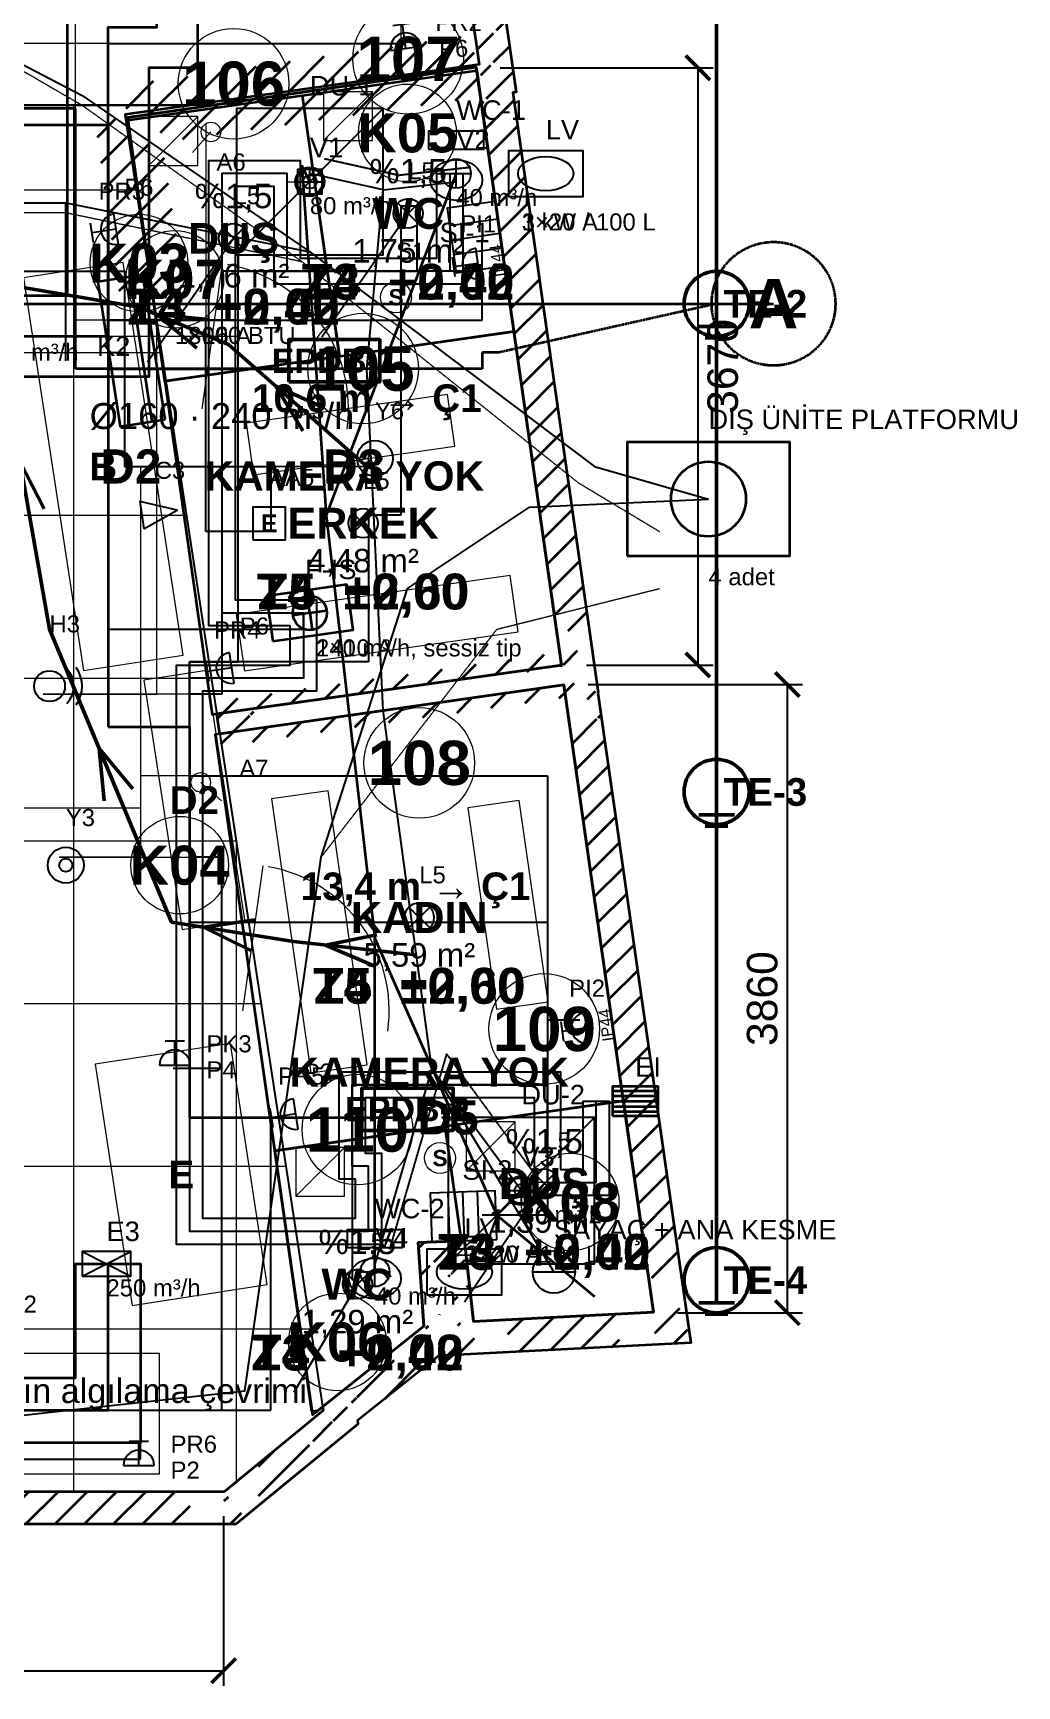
# Model space of a CAD drawing. Header units: millimetres. Extents: x -1449 to 13796, y -1194 to 14122.
# Drawn here: x 7749 to 13796, y -1194 to 8963 of the extents above; entities that cross this region are included whole.
import ezdxf
from ezdxf.enums import TextEntityAlignment as Align

# ---------------------------------------------------------------- set-up
doc = ezdxf.new("R2010")
doc.units = ezdxf.units.MM
doc.linetypes.add('DASHDOT', pattern=[3.556, 2.54, -0.508, 0, -0.508])
doc.linetypes.add('DASHED', pattern=[1.524, 1.27, -0.254])
for name, color, linetype, lineweight in [('A-DUVAR-MEVCUT', 8, 'Continuous', 35), ('A-DUVAR-YENI', 1, 'Continuous', 35), ('A-EKIPMAN', 9, 'Continuous', 18), ('A-KAPI', 8, 'Continuous', 18), ('A-KESIT-HAT', 1, 'DASHDOT', 35), ('A-MAHAL', 6, 'Continuous', 18), ('A-MOBILYA', 9, 'Continuous', 18), ('A-TAVAN-KAPAK', 150, 'Continuous', 18), ('A-TAVAN-SINIR', 150, 'Continuous', 25), ('A-TAVAN-YAZI', 150, 'Continuous', 13), ('A-YANGIN-KACIS', 3, 'Continuous', 50), ('A-YAZI', 8, 'Continuous', 13), ('A-ZEMIN-DERZ', 253, 'Continuous', 13), ('A-ZEMIN-SINIR', 30, 'Continuous', 25), ('A-ZEMIN-YAZI', 30, 'Continuous', 13), ('E-AYD-ACIL', 3, 'Continuous', 25), ('E-AYD-ANAHTAR', 2, 'Continuous', 18), ('E-AYD-DOWNLIGHT', 2, 'Continuous', 25), ('E-AYD-LINYE', 2, 'Continuous', 25), ('E-AYD-SORTI', 2, 'DASHED', 18), ('E-KUVVET-CIHAZ', 5, 'Continuous', 25), ('E-KUVVET-LINYE', 5, 'Continuous', 25), ('E-KUVVET-PRIZ', 5, 'Continuous', 25), ('E-TOPRAK-BARA', 3, 'Continuous', 50), ('E-TOPRAK-ELEKTROT', 3, 'Continuous', 50), ('E-TOPRAK-ILETKEN', 3, 'DASHDOT', 35), ('E-TOPRAK-SERIT', 3, 'Continuous', 50), ('E-TOPRAK-YAZI', 3, 'Continuous', 13), ('E-YAZI', 7, 'Continuous', 13), ('E-ZAYIF-KAMERA', 6, 'Continuous', 25), ('E-ZAYIF-LINYE', 6, 'DASHED', 13), ('E-ZAYIF-SES', 6, 'Continuous', 25), ('E-ZAYIF-TAVA', 6, 'Continuous', 18), ('E-ZAYIF-YANGIN', 1, 'Continuous', 25), ('G-OLCU', 7, 'Continuous', 13), ('M-HAVA-BESLEME', 3, 'Continuous', 35), ('M-HAVA-BRANSMAN', 3, 'DASHED', 18), ('M-HAVA-CIHAZ', 2, 'Continuous', 35), ('M-HAVA-EGZOZ', 1, 'Continuous', 35), ('M-HAVA-ISLAK', 6, 'Continuous', 25), ('M-HAVA-MENFEZ', 3, 'Continuous', 25), ('M-KLIMA-BAKIR', 4, 'Continuous', 25), ('M-KLIMA-DIS', 4, 'Continuous', 35), ('M-KLIMA-DRENAJ', 4, 'DASHED', 18), ('M-KLIMA-IC', 4, 'Continuous', 35), ('M-SIHHI-CIHAZ', 8, 'Continuous', 25), ('M-SIHHI-PIS', 8, 'Continuous', 35), ('M-SIHHI-SICAK', 30, 'DASHED', 25), ('M-SIHHI-TEMIZ', 5, 'Continuous', 25), ('M-YAZI', 7, 'Continuous', 13)]:
    doc.layers.add(name, color=color, linetype=linetype, lineweight=lineweight)
doc.styles.add('GYM', font='arial.ttf')
doc.styles.add('GYM-B', font='arialbd.ttf')
doc.dimstyles.new('GYM-75', dxfattribs={"dimscale": 75, "dimtxt": 2.5, "dimasz": 2, "dimexe": 1.25, "dimexo": 2, "dimgap": 0.8, "dimtad": 1, "dimdec": 0, "dimtxsty": 'GYM', "dimblk": 'ARCHTICK', "dimcen": 2.5, "dimclrt": 7, "dimazin": 3, "dimtfac": 1, "dimtmove": 0, "dimatfit": 3})

# ---------------------------------------------------------------- blocks, each defined once
blk = doc.blocks.new('_ARCHTICK')
at = {"color": 0, "linetype": 'BYBLOCK', "const_width": 0.15}
blk.add_lwpolyline([(-0.5, -0.5), (0.5, 0.5)], dxfattribs=at)
blk = doc.blocks.new('M_MENFEZ_BESLEME')
for p, q in [((-150, 40), (150, 40)), ((-150, 0), (150, 0)), ((-150, -40), (150, -40))]:
    blk.add_line(p, q)
blk.add_lwpolyline([(-150, -75), (150, -75), (150, 75), (-150, 75)], close=True)
at = {"style": 'GYM'}
for tag, p, height in [('KOD', (0, 140), 120), ('DEBI', (0, -200), 105)]:
    blk.add_attdef(tag, p, '', height=height, dxfattribs=at)
blk = doc.blocks.new('M_MENFEZ_EGZOZ')
for p, q in [((-150, -75), (150, 75)), ((-150, 75), (150, -75))]:
    blk.add_line(p, q)
blk.add_lwpolyline([(-150, -75), (150, -75), (150, 75), (-150, 75)], close=True)
at = {"style": 'GYM'}
for tag, p, height in [('KOD', (0, 140), 120), ('DEBI', (0, -200), 105)]:
    blk.add_attdef(tag, p, '', height=height, dxfattribs=at)
blk = doc.blocks.new('M_VALF')
for p, q in [((-90, 0), (90, 0)), ((0, -90), (0, 90))]:
    blk.add_line(p, q)
blk.add_circle((0, 0), 90)
at = {"style": 'GYM'}
for tag, p, height in [('KOD', (0, 150), 120), ('DEBI', (0, -200), 105)]:
    blk.add_attdef(tag, p, '', height=height, dxfattribs=at)
blk = doc.blocks.new('M_FAN')
for q in [(0, 105), (-105, 0), (105, 0), (0, -105)]:
    blk.add_line((0, 0), q)
blk.add_lwpolyline([(-250, -140), (250, -140), (250, 140), (-250, 140)], close=True)
blk.add_circle((0, 0), 105)
at = {"style": 'GYM'}
for tag, p, height in [('KOD', (0, 210), 120), ('TANIM', (0, -270), 105)]:
    blk.add_attdef(tag, p, '', height=height, dxfattribs=at)
blk = doc.blocks.new('M_PANJUR')
for p, q in [((-140, 64), (140, 64)), ((-140, 32), (140, 32)), ((-140, 0), (140, 0)), ((-140, -32), (140, -32)), ((-140, -64), (140, -64))]:
    blk.add_line(p, q)
blk.add_lwpolyline([(-140, -90), (140, -90), (140, 90), (-140, 90)], close=True)
at = {"style": 'GYM'}
blk.add_attdef('KOD', (0, 150), '', height=120, dxfattribs=at)
blk = doc.blocks.new('M_KLIMA_IC')
blk.add_line((-450, -60), (450, -60))
blk.add_lwpolyline([(-450, -140), (450, -140), (450, 140), (-450, 140)], close=True)
at = {"style": 'GYM'}
for tag, p, height in [('KOD', (0, 215), 120), ('KAPASITE', (0, -270), 105)]:
    blk.add_attdef(tag, p, '', height=height, dxfattribs=at)
blk = doc.blocks.new('M_KLIMA_DIS')
blk.add_lwpolyline([(-500, -350), (500, -350), (500, 350), (-500, 350)], close=True)
blk.add_circle((0, 0), 230)
at = {"style": 'GYM'}
for tag, p, height in [('KOD', (0, 430), 120), ('ADET', (0, -530), 105)]:
    blk.add_attdef(tag, p, '', height=height, dxfattribs=at)
blk = doc.blocks.new('M_KLOZET')
blk.add_lwpolyline([(-170, 150), (170, 150), (170, 260), (-170, 260)], close=True)
blk.add_ellipse((0, -40), major_axis=(160, 0), ratio=0.78)
at = {"style": 'GYM'}
blk.add_attdef('KOD', (0, 330), '', height=120, dxfattribs=at)
blk = doc.blocks.new('M_LAVABO')
blk.add_lwpolyline([(-230, -140), (230, -140), (230, 140), (-230, 140)], close=True)
blk.add_ellipse((0, 0), major_axis=(170, 0), ratio=0.62)
at = {"style": 'GYM'}
blk.add_attdef('KOD', (0, 210), '', height=120, dxfattribs=at)
blk = doc.blocks.new('M_DUS')
blk.add_line((-450, -450), (450, 450))
blk.add_lwpolyline([(-450, -450), (450, -450), (450, 450), (-450, 450)], close=True)
blk.add_circle((0, 0), 80)
at = {"style": 'GYM'}
blk.add_attdef('KOD', (0, 530), '', height=120, dxfattribs=at)
blk = doc.blocks.new('M_SUZGEC')
blk.add_lwpolyline([(-75, -75), (75, -75), (75, 75), (-75, 75)], close=True)
blk.add_circle((0, 0), 42)
blk = doc.blocks.new('M_ISITICI')
for p, q in [((-90, -150), (-90, 150)), ((0, -150), (0, 150)), ((90, -150), (90, 150))]:
    blk.add_line(p, q)
blk.add_lwpolyline([(-200, -150), (200, -150), (200, 150), (-200, 150)], close=True)
at = {"style": 'GYM'}
for tag, p, height in [('KOD', (0, 225), 120), ('GUC', (0, -285), 105)]:
    blk.add_attdef(tag, p, '', height=height, dxfattribs=at)
blk = doc.blocks.new('M_SAYAC')
blk.add_line((-130, 0), (130, 0))
blk.add_circle((0, 0), 130)
at = {"style": 'GYM'}
blk.add_attdef('KOD', (0, 200), '', height=120, dxfattribs=at)
blk = doc.blocks.new('E_DOWNLIGHT')
for p, q in [((-64, -64), (64, 64)), ((-64, 64), (64, -64))]:
    blk.add_line(p, q)
blk.add_circle((0, 0), 90)
at = {"style": 'GYM'}
blk.add_attdef('LINYE', (0, 210), '', height=105, dxfattribs=at)
blk = doc.blocks.new('E_ACIL')
blk.add_lwpolyline([(-100, -100), (100, -100), (100, 100), (-100, 100)], close=True)
at = {"style": 'GYM-B'}
blk.add_text('E', height=110, dxfattribs=at).set_placement((0, 0), align=Align.MIDDLE_CENTER)
at = {"style": 'GYM'}
blk.add_attdef('KOD', (0, 230), '', height=105, dxfattribs=at)
blk = doc.blocks.new('E_ANAHTAR')
blk.add_line((0, 0), (130, 110))
blk.add_circle((0, 0), 60)
at = {"style": 'GYM'}
blk.add_attdef('KOD', (0, 240), '', height=105, dxfattribs=at)
blk = doc.blocks.new('E_SENSOR')
blk.add_circle((0, 0), 95)
at = {"style": 'GYM-B'}
blk.add_text('S', height=100, dxfattribs=at).set_placement((0, 0), align=Align.MIDDLE_CENTER)
at = {"style": 'GYM'}
blk.add_attdef('KOD', (0, 230), '', height=105, dxfattribs=at)
blk = doc.blocks.new('E_PRIZ')
for p, q in [((-60, 150), (60, 150)), ((0, 0), (0, 150)), ((-95, 0), (95, 0))]:
    blk.add_line(p, q)
blk.add_arc((0, 0), 95, 0, 180)
at = {"style": 'GYM'}
for tag, p in [('KOD', (195, 80)), ('LINYE', (195, -80))]:
    blk.add_attdef(tag, p, '', height=105, dxfattribs=at)
blk = doc.blocks.new('E_PRIZ_IP44')
for p, q in [((-60, 150), (60, 150)), ((0, 0), (0, 150)), ((-95, 0), (95, 0))]:
    blk.add_line(p, q)
blk.add_arc((0, 0), 95, 0, 180)
at = {"style": 'GYM'}
blk.add_text('IP44', height=70, dxfattribs=at).set_placement((0, -120), align=Align.MIDDLE_CENTER)
blk.add_attdef('KOD', (205, 80), '', height=105, dxfattribs=at)
blk = doc.blocks.new('E_KAMERA')
blk.add_lwpolyline([(-110, -85), (110, 0), (-110, 85)], close=True)
at = {"style": 'GYM'}
blk.add_attdef('KOD', (0, 210), '', height=105, dxfattribs=at)
blk = doc.blocks.new('E_HOPARLOR')
blk.add_circle((0, 0), 95)
for radius, start, end in [(150, -45, 45), (200, -35, 35)]:
    blk.add_arc((0, 0), radius, start, end)
at = {"style": 'GYM'}
blk.add_attdef('KOD', (0, 330), '', height=105, dxfattribs=at)
blk = doc.blocks.new('E_DEDEKTOR')
for radius in [110, 40]:
    blk.add_circle((0, 0), radius)
at = {"style": 'GYM'}
blk.add_attdef('KOD', (0, 240), '', height=105, dxfattribs=at)

msp = doc.modelspace()

# ---------------------------------------------------------------- hatches: boundary and pattern name
at = {"layer": 'A-DUVAR-MEVCUT'}
h = msp.add_hatch(dxfattribs=at)
h.set_pattern_fill('ANSI31', scale=40)
h.paths.add_polyline_path([(11012, 4959), (11563, 1104), (11761, 1132.3), (11210, 4987.3)])
h.paths.add_polyline_path([(11353, 1093), (11563, 1104), (11533, 1314), (11735, 1314), (11773, 1048.3), (11773, 914.7), (11377.4, 894), (11353, 894)])
h.paths.add_polyline_path([(11563, 1104), (10456, 1046), (10466.5, 846.3), (11573.5, 904.3)])
h.paths.add_polyline_path([(10432.3, 1256), (10456, 1046), (10666, 1057), (10666, 856.7), (10278.4, 836.4), (10275.5, 862.3), (10246, 838.7), (10246, 1256)])
h.paths.add_polyline_path([(10456, 1046), (10400, 1542), (10201.3, 1519.6), (10257.3, 1023.6)])
h.paths.add_polyline_path([(10190, 1332), (10190, 1534.6), (10400, 1542), (10423.7, 1332)])
h.paths.add_polyline_path([(10400, 1542), (10116, 1532), (10123, 1332.1), (10407, 1342.1)])
h.paths.add_polyline_path([(10326, 1322), (10129.9, 1322), (10116, 1532), (10326, 1539.4)])
h.paths.add_polyline_path([(10116, 1532), (10150, 1018), (10349.6, 1031.2), (10315.6, 1545.2)])
h.paths.add_polyline_path([(9940, 850.4), (10150, 1018), (10136.1, 1228), (10360, 1228), (10360, 840.7), (10278.4, 836.4), (10275.5, 862.3), (10207.5, 808), (9940, 808)])
h.paths.add_polyline_path([(10150, 1018), (9527.5, 521.1), (9652.2, 364.8), (10274.8, 861.7)])
h.paths.add_polyline_path([(9317.5, 322.8), (9531, 498), (9527.5, 521.1), (9737.5, 688.7), (9737.5, 408.7), (9618.5, 311.1), (9317.5, 311.1)])
h.paths.add_polyline_path([(9527.5, 521.1), (9531, 498), (9728.7, 528.2), (9725.2, 551.3)])
h.paths.add_polyline_path([(9321, 325.7), (9531, 498), (9527.5, 521.1), (9741, 691.5), (9741, 411.6), (9590.4, 288), (9321, 288)])
h.paths.add_polyline_path([(9531, 498), (8924, 0), (9050.9, -154.6), (9657.9, 343.4)])
h.paths.add_polyline_path([(9134, -86.4), (8995.5, -200), (8714, -200), (8714, 0), (8924, 0), (9134, 172.3)])
h.paths.add_polyline_path([(8924, 0), (3241, 0), (3241, -200), (8924, -200)])
h.paths.add_polyline_path([(3067.6, 210), (3241, 0), (3451, 0), (3451, -200), (3146.8, -200), (3031, -59.8), (3031, 210)])
h.paths.add_polyline_path([(3241, 0), (1957, 1555), (1802.8, 1427.7), (3086.8, -127.3)])
h.paths.add_polyline_path([(1858.6, 1345), (1957, 1555), (2130.4, 1345)])
h.paths.add_polyline_path([(1957, 1555), (1732, 1075), (1913.1, 990.1), (2138.1, 1470.1)])
h.paths.add_polyline_path([(1522, 904.1), (1522, 1106.3), (1732, 1075), (1830.4, 1285), (1942, 1285), (1942, 1051.8), (1854.4, 865), (1784.2, 865)])
h.paths.add_polyline_path([(1732, 1075), (579, 1247), (549.5, 1049.2), (1702.5, 877.2)])
h.paths.add_polyline_path([(557.3, 1457), (579, 1247), (789, 1215.7), (789, 1037), (631.2, 1037), (396, 1072.1), (369, 1333.3), (369, 1457)])
h.paths.add_polyline_path([(579, 1247), (0, 6840), (-198.9, 6819.4), (380.1, 1226.4)])
h.paths.add_polyline_path([(210, 6856.8), (0, 6840), (21.7, 6630), (-179.3, 6630), (-210, 6926.3), (-210, 7023.8), (116.8, 7050), (210, 7050)])
h.paths.add_polyline_path([(0, 6840), (1136, 6931), (1120, 7130.4), (-16, 7039.4)])
h.paths.add_polyline_path([(1094.8, 7141), (1136, 6931), (926, 6914.2), (926, 7141)])
h.paths.add_polyline_path([(1136, 6931), (853, 8372), (656.7, 8333.5), (939.7, 6892.5)])
h.paths.add_polyline_path([(1063, 8394.5), (853, 8372), (894.2, 8162), (690.4, 8162), (643, 8403.5), (643, 8550.7), (935.7, 8582), (1063, 8582)])
h.paths.add_polyline_path([(853, 8372), (6392, 8965), (6370.7, 9163.9), (831.7, 8570.9)])
h.paths.add_polyline_path([(6359.2, 9175), (6392, 8965), (6182, 8942.5), (6182, 9175)])
h.paths.add_polyline_path([(6392, 8965), (5840, 12499), (5642.4, 12468.1), (6194.4, 8934.1)])
h.paths.add_polyline_path([(6050, 12524.5), (5840, 12499), (5872.8, 12289), (5670.4, 12289), (5630, 12547.5), (5630, 12675), (5910.3, 12709), (6050, 12709)])
h.paths.add_polyline_path([(5840, 12499), (9885, 12990), (9860.9, 13188.5), (5815.9, 12697.5)])
h.paths.add_polyline_path([(9915.2, 12780), (9885, 12990), (9675, 12964.5), (9675, 13166), (9955.3, 13200), (10056.9, 13200), (10095, 12934.7), (10095, 12780)])
h.paths.add_polyline_path([(9885, 12990), (10491, 8771), (10689, 8799.4), (10083, 13018.4)])
h.paths.add_polyline_path([(10500.3, 8561), (10473, 8753), (10281, 8725.3), (10281, 8741.2), (10491, 8771), (10460.8, 8981), (10662.9, 8981), (10701, 8715.7), (10701, 8598.8), (10697.1, 8598.2), (10701, 8570.5), (10701, 8561)])
h.paths.add_polyline_path([(10491, 8771), (8314, 8462), (8342.1, 8264), (10519.1, 8573)])
h.paths.add_polyline_path([(8524, 8472.1), (8329, 8444), (8356.2, 8252), (8346.1, 8252), (8314, 8462), (8524, 8491.8)])
h.paths.add_polyline_path([(8314, 8462), (8485.6, 7338.9), (8683.3, 7369.1), (8511.7, 8492.2)])
h.paths.add_polyline_path([(8455.9, 7548.9), (8485.6, 7338.9), (8453.5, 7548.9)])
h.paths.add_polyline_path([(8485.6, 7338.9), (8329, 8444), (8131, 8415.9), (8287.6, 7310.9)])
h.paths.add_polyline_path([(8539, 8474.3), (8329, 8444), (8358.8, 8234), (8348.8, 8234), (8314, 8462), (8539, 8493.9)])
h.paths.add_polyline_path([(8329, 8444), (10473, 8753), (10444.5, 8951), (8300.5, 8642)])
h.paths.add_polyline_path([(10502.9, 8543), (10473, 8753), (10263, 8722.7), (10263, 8738.6), (10491, 8771), (10463.4, 8963), (10665.5, 8963), (10683, 8841), (10683, 8543)])
h.paths.add_polyline_path([(10473, 8753), (10996, 5080), (11194, 5108.2), (10671, 8781.2)])
h.paths.add_polyline_path([(11024.7, 4870), (11012, 4959), (10786, 4926.8), (10786, 5050.2), (10996, 5080), (10966.1, 5290), (11168.1, 5290), (11206, 5023.9), (11206, 4870)])
h.paths.add_polyline_path([(10996, 5080), (8876.8, 4779), (8904.9, 4580.9), (11024.1, 4882)])
h.paths.add_polyline_path([(9086.8, 4685.1), (8895.3, 4657.9), (8876.8, 4779), (9086.8, 4808.8)])
h.paths.add_polyline_path([(8876.8, 4779), (8895.3, 4657.9), (9093, 4688.1), (9074.5, 4809.2)])
h.paths.add_polyline_path([(9105.3, 4687.8), (8895.3, 4657.9), (8876.8, 4779), (9105.3, 4811.4)])
h.paths.add_polyline_path([(8895.3, 4657.9), (11012, 4959), (10983.8, 5157), (8867.1, 4855.9)])
h.paths.add_polyline_path([(11042, 4749), (11012, 4959), (10802, 4929.1), (10802, 5052.4), (10996, 5080), (10983.3, 5169), (11185.3, 5169), (11222, 4911.6), (11222, 4910.1), (11221, 4910), (11222, 4903.3), (11222, 4749)])

# ---------------------------------------------------------------- linework, layer by layer
msp.add_lwpolyline([(11221, 4910), (11791.9, 915.7), (10278.4, 836.4), (10275.5, 862.3), (9742.7, 436.9), (9745.9, 415.6), (8995.5, -200), (3146.8, -200), (2004, 1184), (1849.9, 855.2), (396, 1072.1), (-220, 7023), (896.5, 7112.5), (614.7, 8547.6), (6162, 9141.5), (5610.5, 12672.6), (10055.1, 13212.1), (10717.5, 8601.1), (10697.1, 8598.2), (11222.2, 4910.1)], close=True, dxfattribs=at)
msp.add_lwpolyline([(9885, 12990), (10491, 8771), (8314, 8462), (8485.6, 7338.9), (8329, 8444), (10473, 8753), (10996, 5080), (8876.8, 4779), (8895.3, 4657.9), (11012, 4959), (11563, 1104), (10456, 1046), (10400, 1542), (10116, 1532), (10150, 1018), (9527.5, 521.1), (9531, 498), (8924, 0), (3241, 0)], dxfattribs=at)
at = {"layer": 'A-DUVAR-YENI'}
for points in [[(10473, 8753), (8329, 8444), (8849, 4775), (10996, 5080)], [(10475.8, 8733.2), (10704.2, 7129.4), (9632.7, 6976.8), (9404.3, 8580.6)], [(9403.3, 8580.5), (9631.7, 6976.7), (8558.6, 6823.9), (8331.3, 8427.8)], [(11012, 4959), (8868, 4654), (9466, 472), (10150, 1018), (10116, 1532), (10400, 1542), (10456, 1046), (11563, 1104)], [(11377.5, 2402), (11563, 1104), (10456, 1046), (10400, 1542), (10381.8, 1541.4), (10281.1, 2245.2)], [(10280.1, 2245.1), (10380.8, 1541.3), (10116, 1532), (10150, 1018), (9496.8, 496.6), (9463.2, 491.8), (9233.9, 2095.5)]]:
    msp.add_lwpolyline(points, close=True, dxfattribs=at)
at = {"layer": 'A-EKIPMAN'}
for points in [[(8301.9, 7552.9), (7689, 7459.1), (8058.1, 5047.1), (8671, 5140.9)], [(8815.5, 5045.6), (8430, 4986.6), (8664.5, 3454.4), (9050, 3513.4)], [(9188.6, 1272.2), (8961.7, 2754.9), (8131.4, 2627.8), (8358.3, 1145.1)], [(8525, 110), (8525, 850), (6075, 850), (6075, 110)]]:
    msp.add_lwpolyline(points, close=True, dxfattribs=at)
at = {"layer": 'A-KAPI'}
for p, q in [((8787.4, 6654.4), (8912.6, 7545.6)), ((9037.4, 2954.4), (9162.6, 3845.6))]:
    msp.add_line(p, q, dxfattribs=at)
for centre in [(8787.4, 6654.4), (9037.4, 2954.4)]:
    msp.add_arc(centre, 900, -8, 80, dxfattribs=at)
at = {"layer": 'A-KESIT-HAT'}
msp.add_line((-700, 7300), (12300, 7300), dxfattribs=at)
msp.add_circle((12300, 7300), 380, dxfattribs=at)
at = {"layer": 'A-MAHAL'}
for centre, radius in [((10054.2, 8805), 340), ((8981.2, 8652.2), 340), ((10050, 8350), 300), ((8400, 7550), 300), ((8620, 7450), 300), ((9777.1, 6901.4), 340), ((10122.7, 4478.5), 340), ((8650, 3850), 300), ((10890.8, 2843.6), 340), ((9742.1, 2225), 340), ((11050, 1780), 300), ((9620, 920), 300)]:
    msp.add_circle(centre, radius, dxfattribs=at)
at = {"layer": 'A-MOBILYA'}
for points in [[(9058.5, 6566.5), (9103.5, 6249.7), (10341, 6425.5), (10296, 6742.3)], [(8998.1, 5391.3), (9047.4, 5044.8), (10730.5, 5283.9), (10681.2, 5630.4)], [(9561.8, 4306.6), (9215.3, 4257), (9456, 2574.1), (9802.5, 2623.7)], [(10737, 4247.3), (10420.3, 4202), (10597.2, 2964.6), (10914, 3009.9)]]:
    msp.add_lwpolyline(points, close=True, dxfattribs=at)
at = {"layer": 'A-TAVAN-KAPAK'}
for p, q in [((9534.3, 8303.2), (9834.3, 8603.2)), ((8461.3, 8150.5), (8761.3, 8450.5)), ((10411.1, 1972), (10711.1, 2272)), ((9363.9, 1815.1), (9663.9, 2115.1))]:
    msp.add_line(p, q, dxfattribs=at)
for points in [[(9534.3, 8303.2), (9834.3, 8303.2), (9834.3, 8603.2), (9534.3, 8603.2)], [(8461.3, 8150.5), (8761.3, 8150.5), (8761.3, 8450.5), (8461.3, 8450.5)], [(10411.1, 1972), (10711.1, 1972), (10711.1, 2272), (10411.1, 2272)], [(9363.9, 1815.1), (9663.9, 1815.1), (9663.9, 2115.1), (9363.9, 2115.1)]]:
    msp.add_lwpolyline(points, close=True, dxfattribs=at)
at = {"layer": 'A-TAVAN-SINIR'}
for points in [[(5550, 8520), (5550, 8874.9), (6392, 8965), (5840, 12499), (9885, 12990), (10491, 8771), (8722.6, 8520)], [(8924, 0), (7400, 0), (7400, 6700), (2600, 6700), (2600, 8559), (5550, 8874.9), (5550, 8520), (8722.6, 8520), (8314, 8462), (9531, 498)], [(10475.8, 8733.2), (10704.2, 7129.4), (9632.7, 6976.8), (9404.3, 8580.6)], [(9403.3, 8580.5), (9631.7, 6976.7), (8558.6, 6823.9), (8331.3, 8427.8)], [(10996, 5080), (8849, 4775), (8558.8, 6822.9), (8558.8, 6822.9), (10704.3, 7128.4)], [(8868, 4654), (11012, 4959), (11377.3, 2403), (11377.3, 2403), (9233.7, 2096.5)], [(11377.5, 2402), (11563, 1104), (10456, 1046), (10400, 1542), (10381.8, 1541.4), (10281.1, 2245.2)], [(10280.1, 2245.1), (10380.8, 1541.3), (10116, 1532), (10150, 1018), (9496.8, 496.6), (9463.2, 491.8), (9233.9, 2095.5)]]:
    msp.add_lwpolyline(points, close=True, dxfattribs=at)
at = {"layer": 'A-YANGIN-KACIS'}
for p, q in [((8508.9, 7234.4), (8756.3, 7027.2)), ((8508.9, 7234.4), (8830.2, 7203.9)), ((9240, 6794.1), (9407.8, 6518.4)), ((9240, 6794.1), (9534.5, 6662)), ((7668.7, 6327.3), (7816.6, 6040.4)), ((8155.8, 4566.2), (8185.9, 4244.8)), ((8155.8, 4566.2), (8362.7, 4318.5)), ((8797.3, 3468.4), (9116.7, 3514.3)), ((8797.3, 3468.4), (9086.4, 3325.2)), ((9546, 3359.1), (9862.6, 3421.6)), ((9546, 3359.1), (9842.3, 3231.2))]:
    msp.add_line(p, q, dxfattribs=at)
for points in [[(9800, 6300), (8950, 7050), (8400, 7280), (6800, 7550), (4200, 6700), (2000, 5700), (450, 4350)], [(10100, 3300), (9350, 3380), (8600, 3500), (7850, 5300), (7550, 7000), (5000, 7500), (2200, 6100), (450, 4350)]]:
    msp.add_lwpolyline(points, dxfattribs=at)
at = {"layer": 'A-ZEMIN-DERZ'}
for p, q in [((8000, 0), (8000, 8520)), ((2600, 8000), (8384.6, 8000)), ((2600, 7000), (8537.4, 7000)), ((7400, 6000), (8690.2, 6000)), ((7400, 5000), (8843, 5000)), ((7400, 4000), (8995.9, 4000)), ((9000, 62.4), (9000, 3972.8)), ((7400, 3000), (9148.7, 3000)), ((7400, 2000), (9301.5, 2000)), ((7400, 1000), (9454.3, 1000)), ((7400, 0), (8924, 0))]:
    msp.add_line(p, q, dxfattribs=at)
at = {"layer": 'A-ZEMIN-SINIR'}
for p, q in [((9524.3, 7096.8), (10054.2, 7855)), ((8451.3, 6943.9), (8981.2, 7702.2)), ((10401.1, 1166), (10890.8, 1893.6)), ((9353.9, 611.8), (9742.1, 1275))]:
    msp.add_line(p, q, dxfattribs=at)
for points in [[(5550, 8520), (5550, 8874.9), (6392, 8965), (5840, 12499), (9885, 12990), (10491, 8771), (8722.6, 8520)], [(8924, 0), (7400, 0), (7400, 6700), (2600, 6700), (2600, 8559), (5550, 8874.9), (5550, 8520), (8722.6, 8520), (8314, 8462), (9531, 498)], [(10475.8, 8733.2), (10704.2, 7129.4), (9632.7, 6976.8), (9404.3, 8580.6)], [(9403.3, 8580.5), (9631.7, 6976.7), (8558.6, 6823.9), (8331.3, 8427.8)], [(10996, 5080), (8849, 4775), (8558.8, 6822.9), (8558.8, 6822.9), (10704.3, 7128.4)], [(8868, 4654), (11012, 4959), (11377.3, 2403), (11377.3, 2403), (9233.7, 2096.5)], [(11377.5, 2402), (11563, 1104), (10456, 1046), (10400, 1542), (10381.8, 1541.4), (10281.1, 2245.2)], [(10280.1, 2245.1), (10380.8, 1541.3), (10116, 1532), (10150, 1018), (9496.8, 496.6), (9463.2, 491.8), (9233.9, 2095.5)]]:
    msp.add_lwpolyline(points, close=True, dxfattribs=at)
at = {"layer": 'E-AYD-LINYE'}
for p, q in [((8210, 7200), (8210, 9000)), ((2310, 8400), (8210, 8400)), ((8210, 8400), (8210, 7200)), ((10110, 7900), (10010, 7900)), ((10010, 7900), (10010, 6000)), ((10110, 7500), (10110, 7900)), ((9010, 7200), (9010, 7700)), ((9010, 7700), (9010, 7500)), ((5610, 7500), (8310, 7500)), ((8310, 7500), (8310, 6300)), ((9010, 7500), (10110, 7500)), ((8210, 7200), (9010, 7200)), ((8810, 7200), (8210, 7200)), ((8810, 5900), (8810, 7200)), ((8310, 6300), (9210, 6300)), ((9210, 6300), (9210, 5900)), ((10010, 6000), (9810, 6000)), ((9810, 6000), (9810, 5100)), ((9210, 5900), (8810, 5900)), ((9810, 5100), (8710, 5100)), ((8710, 5100), (8710, 3500)), ((8710, 3500), (10110, 3500)), ((10110, 3500), (10910, 3500)), ((10910, 3500), (10910, 1900)), ((10910, 2500), (9710, 2500)), ((9710, 2500), (9710, 1300)), ((10910, 1900), (10910, 2500))]:
    msp.add_line(p, q, dxfattribs=at)
at = {"layer": 'E-AYD-SORTI'}
for p, q in [((8210, 7200), (8210, 9000)), ((8810, 8400), (8810, 7200)), ((8810, 7200), (8210, 7200)), ((8810, 4400), (8410, 4400)), ((8410, 4400), (8410, 4200)), ((8410, 4200), (6210, 4200))]:
    msp.add_line(p, q, dxfattribs=at)
at = {"layer": 'E-KUVVET-LINYE'}
for p, q in [((8210, 7800), (8210, 8900)), ((8210, 8900), (10010, 8900)), ((2310, 8400), (8210, 8400)), ((2310, 8400), (8210, 8400)), ((2310, 8400), (8210, 8400)), ((2310, 8400), (8210, 8400)), ((2310, 8400), (8210, 8400)), ((8210, 8400), (8210, 7200)), ((8210, 8400), (8210, 7000)), ((8210, 8400), (8210, 7200)), ((8210, 8400), (8210, 4700)), ((8210, 8400), (8210, 5300)), ((8210, 7200), (8210, 7800)), ((10510, 7200), (10510, 7700)), ((10510, 7500), (8910, 7500)), ((8910, 7500), (8910, 4900)), ((10510, 7200), (10510, 7500)), ((9010, 7200), (8210, 7200)), ((8210, 7200), (10510, 7200)), ((8210, 7200), (10510, 7200)), ((9010, 5100), (9010, 7200)), ((8210, 7000), (8310, 7000)), ((9410, 5300), (9410, 5400)), ((8210, 5300), (9410, 5300)), ((8710, 3900), (8710, 5100)), ((8710, 5100), (9010, 5100)), ((8910, 4900), (8710, 4900)), ((8710, 4900), (8710, 4400)), ((8210, 4700), (8710, 4700)), ((8710, 4700), (8710, 4400)), ((8710, 4400), (10910, 4400)), ((8710, 4400), (10910, 4400)), ((10910, 4400), (10910, 2900)), ((10910, 4400), (10910, 1700)), ((8910, 3900), (8710, 3900)), ((8910, 500), (8910, 3900)), ((10910, 2900), (11110, 2900)), ((8910, 2600), (8610, 2600)), ((8910, 500), (8910, 2600)), ((9210, 500), (9210, 2300)), ((9210, 2300), (9410, 2300)), ((10910, 1700), (10510, 1700)), ((3210, 500), (8910, 500)), ((7310, 500), (8910, 500)), ((8410, 200), (8410, 500)), ((8410, 500), (9210, 500)), ((6010, 200), (8410, 200))]:
    msp.add_line(p, q, dxfattribs=at)
at = {"layer": 'E-TOPRAK-BARA'}
for points in [[(9320, 6820), (9880, 6820), (9880, 7080), (9320, 7080)], [(9770, 2220), (10330, 2220), (10330, 2480), (9770, 2480)]]:
    msp.add_lwpolyline(points, close=True, dxfattribs=at)
at = {"layer": 'E-TOPRAK-ELEKTROT'}
for p, q in [((11950, 7160), (11950, 7440)), ((11840, 7160), (12060, 7160)), ((11880, 7090), (12020, 7090)), ((11950, 4160), (11950, 4440)), ((11840, 4160), (12060, 4160)), ((11880, 4090), (12020, 4090)), ((11950, 1160), (11950, 1440)), ((11840, 1160), (12060, 1160)), ((11880, 1090), (12020, 1090))]:
    msp.add_line(p, q, dxfattribs=at)
for centre in [(11950, 7300), (11950, 4300), (11950, 1300)]:
    msp.add_circle(centre, 200, dxfattribs=at)
at = {"layer": 'E-TOPRAK-ILETKEN'}
msp.add_line((11950, 7300), (10610, 7000), dxfattribs=at)
for points in [[(10610, 7000), (10510, 7000), (10510, 6900), (8010, 6900), (8010, 8500), (3010, 8500), (3010, 7700), (2910, 7700)], [(2910, 7700), (2910, 8400), (8210, 8400), (8210, 6900), (9610, 6900)], [(2910, 7700), (2910, 8400), (8210, 8400), (8210, 4700), (8710, 4700), (8710, 2300), (10010, 2300)]]:
    msp.add_lwpolyline(points, dxfattribs=at)
at = {"layer": 'E-TOPRAK-SERIT'}
msp.add_lwpolyline([(11950, 10300), (11950, 7300), (11950, 4300), (11950, 1300)], dxfattribs=at)
at = {"layer": 'E-ZAYIF-LINYE'}
for p, q in [((5910, 7100), (9010, 7100)), ((9010, 7100), (9010, 6300)), ((9810, 6300), (8410, 6300)), ((8410, 6300), (8410, 3900)), ((9010, 6300), (9810, 6300)), ((8410, 3900), (7910, 3900)), ((7910, 3900), (8910, 3900)), ((8910, 3900), (8910, 500)), ((8910, 500), (4110, 500))]:
    msp.add_line(p, q, dxfattribs=at)
at = {"layer": 'E-ZAYIF-TAVA'}
for p, q in [((10010, 11300), (10010, 8900)), ((8010, 7200), (8010, 10300)), ((10010, 8900), (6510, 8900)), ((8510, 7200), (8010, 7200)), ((8510, 6000), (8510, 7200)), ((8510, 4900), (8510, 6000)), ((8710, 4900), (7810, 4900)), ((7810, 4900), (8510, 4900)), ((8710, 2000), (8710, 4900)), ((7310, 2000), (8710, 2000))]:
    msp.add_line(p, q, dxfattribs=at)
at = {"layer": 'M-HAVA-BESLEME'}
msp.add_lwpolyline([(60, 6950), (1060, 6950), (1060, 7350), (1860, 7350), (1860, 4950), (4060, 4950), (4060, 7350), (7960, 7350), (7960, 9250), (8260, 9250), (8260, 10100), (8760, 10100), (8760, 8750), (8460, 8750), (8460, 6850), (4560, 6850), (4560, 4450), (1360, 4450), (1360, 6450), (560, 6450), (560, 6300), (60, 6300)], close=True, dxfattribs=at)
msp.add_lwpolyline([(310, 6300), (310, 6700), (1310, 6700), (1310, 7100), (1610, 7100), (1610, 4700), (4310, 4700), (4310, 7100), (8210, 7100), (8210, 9000), (8510, 9000), (8510, 10100)], dxfattribs=at)
at = {"layer": 'M-HAVA-BRANSMAN'}
for p, q in [((9310, 8050), (9450, 8050)), ((9450, 8050), (9450, 8050)), ((10310, 8100), (10350, 8100)), ((10350, 8100), (10350, 8100)), ((10910, 1900), (10750, 1900)), ((10750, 1900), (10750, 1850)), ((9810, 1600), (9850, 1600)), ((9850, 1600), (9850, 1350)), ((8210, 1400), (8200, 1400)), ((8200, 1400), (8200, 1400))]:
    msp.add_line(p, q, dxfattribs=at)
at = {"layer": 'M-HAVA-EGZOZ'}
msp.add_lwpolyline([(810, 2200), (1410, 2200), (1410, 2100), (2610, 2100), (2610, 1800), (3110, 1800), (3110, 1400), (5810, 1400), (5810, 700), (8010, 700), (8010, 1400), (8410, 1400), (8410, 300), (5410, 300), (5410, 1000), (2710, 1000), (2710, 1400), (2210, 1400), (2210, 1700), (1010, 1700), (1010, 1800), (410, 1800), (410, 2500), (810, 2500)], close=True, dxfattribs=at)
msp.add_lwpolyline([(610, 2500), (610, 2000), (1210, 2000), (1210, 1900), (2410, 1900), (2410, 1600), (2910, 1600), (2910, 1200), (5610, 1200), (5610, 500), (8210, 500), (8210, 1400)], dxfattribs=at)
at = {"layer": 'M-HAVA-ISLAK'}
msp.add_lwpolyline([(10390, 7420), (9230, 7420), (9230, 8020), (8990, 8020), (8990, 5480), (9490, 5480), (9490, 4920), (8790, 4920), (8790, 1680), (9730, 1680), (9730, 1920), (9630, 1920), (9630, 2580), (10990, 2580), (10990, 1980), (11130, 1980), (11130, 2400), (11290, 2400), (11290, 1820), (10830, 1820), (10830, 2420), (9790, 2420), (9790, 2080), (9890, 2080), (9890, 1520), (8630, 1520), (8630, 5080), (9330, 5080), (9330, 5320), (8830, 5320), (8830, 8180), (9390, 8180), (9390, 7580), (10230, 7580), (10230, 8100), (10390, 8100)], close=True, dxfattribs=at)
msp.add_lwpolyline([(10310, 8100), (10310, 7500), (9310, 7500), (9310, 8100), (8910, 8100), (8910, 5400), (9410, 5400), (9410, 5000), (8710, 5000), (8710, 1600), (9810, 1600), (9810, 2000), (9710, 2000), (9710, 2500), (10910, 2500), (10910, 1900), (11210, 1900), (11210, 2400)], dxfattribs=at)
at = {"layer": 'M-KLIMA-BAKIR'}
for points in [[(7050, 11900), (7050, 9100), (8050, 8580), (9450, 7620), (11200, 6300), (11900, 6100)], [(1300, 7350), (1300, 7920), (5950, 7920), (7950, 7920), (9450, 7620), (11200, 6300), (11900, 6100)], [(7950, 6950), (7950, 7920), (9450, 7620), (11200, 6300), (11900, 6100)], [(5950, 280), (9050, 620), (9520, 3900), (10050, 5550), (10800, 6050), (11900, 6100)]]:
    msp.add_lwpolyline(points, dxfattribs=at)
at = {"layer": 'M-KLIMA-DRENAJ'}
for points in [[(7050, 11900), (7050, 9100), (8050, 8520), (9400, 7560), (11100, 6200), (11600, 5900)], [(1300, 7350), (1300, 7860), (5950, 7860), (7950, 7860), (9400, 7560), (11100, 6200), (11600, 5900)], [(7950, 6950), (7950, 7860), (9400, 7560), (11100, 6200), (11600, 5900)], [(5950, 280), (9050, 620), (9520, 3900), (10600, 5300), (11600, 5550)]]:
    msp.add_lwpolyline(points, dxfattribs=at)
at = {"layer": 'M-SIHHI-PIS'}
for points in [[(9400, 8150), (9550, 6000), (9850, 3400), (10600, 1700), (11200, 1200)], [(9450, 8050), (9400, 8150)], [(10350, 8100), (9550, 6000)], [(9850, 1350), (9850, 3400)], [(10750, 1850), (10600, 1700)]]:
    msp.add_lwpolyline(points, dxfattribs=at)
at = {"layer": 'M-SIHHI-SICAK'}
for points in [[(9990, 8090), (9540, 8190)], [(9990, 8090), (10440, 8140)], [(10290, 2690), (9940, 1490)], [(10290, 2690), (10840, 1940)]]:
    msp.add_lwpolyline(points, dxfattribs=at)
at = {"layer": 'M-SIHHI-TEMIZ'}
for points in [[(9900, 8000), (9450, 8100)], [(9900, 8000), (10350, 8050)], [(10950, 1350), (10200, 2600), (9900, 4800), (9800, 6900), (9900, 8000)], [(10200, 2600), (9850, 1400)], [(10200, 2600), (10750, 1850)]]:
    msp.add_lwpolyline(points, dxfattribs=at)

# ---------------------------------------------------------------- block references
at = {"layer": 'E-AYD-ACIL'}
msp.add_blockref('E_ACIL', (9200, 5950), dxfattribs=at).add_auto_attribs({'KOD': 'AA5'})
at = {"layer": 'E-AYD-ANAHTAR'}
ref = msp.add_blockref('E_ANAHTAR', (8842, 8356), dxfattribs=dict(at, rotation=188.2))
ref.add_attrib('KOD', 'A6', (8876.2, 8118.5), dxfattribs={"layer": '0', "height": 105, "style": 'GYM'})
for p, values in [((9980, 7340), {'KOD': 'S1'}), ((10250, 2050), {'KOD': 'S2'})]:
    msp.add_blockref('E_SENSOR', p, dxfattribs=at).add_auto_attribs(values)
ref = msp.add_blockref('E_ANAHTAR', (8779, 4359), dxfattribs=dict(at, rotation=278.1))
ref.add_attrib('KOD', 'A7', (9016.6, 4392.8), dxfattribs={"layer": '0', "height": 105, "style": 'GYM'})
at = {"layer": 'E-AYD-DOWNLIGHT'}
for p in [(10054.2, 7855), (8981.2, 7702.2), (9777.1, 5951.4), (10122.7, 3528.5), (10890.8, 1893.6), (9742.1, 1275)]:
    msp.add_blockref('E_DOWNLIGHT', p, dxfattribs=at).add_auto_attribs({'LINYE': 'L5'})
at = {"layer": 'E-KUVVET-CIHAZ'}
ref = msp.add_blockref('M_ISITICI', (10470, 7710), dxfattribs=dict(at, rotation=98.1))
ref.add_attrib('KOD', 'SI-1', (10247.2, 7678.3), dxfattribs={"layer": '0', "height": 120, "style": 'GYM'})
ref.add_attrib('GUC', '1×20 A', (10752.2, 7750.2), dxfattribs={"layer": '0', "height": 105, "style": 'GYM'})
ref = msp.add_blockref('M_KLIMA_IC', (8354, 7012), dxfattribs=dict(at, rotation=98.7))
ref.add_attrib('KOD', 'K2', (8141.5, 6979.5), dxfattribs={"layer": '0', "height": 120, "style": 'GYM'})
ref.add_attrib('KAPASITE', '1×16 A', (8620.9, 7052.8), dxfattribs={"layer": '0', "height": 105, "style": 'GYM'})
ref = msp.add_blockref('M_FAN', (9450, 5400), dxfattribs=dict(at, rotation=8.1))
ref.add_attrib('KOD', 'F-IS', (9420.4, 5607.9), dxfattribs={"layer": '0', "height": 120, "style": 'GYM'})
ref.add_attrib('TANIM', '1×10 A', (9488, 5132.7), dxfattribs={"layer": '0', "height": 105, "style": 'GYM'})
ref = msp.add_blockref('M_ISITICI', (10395, 1692), dxfattribs=dict(at, rotation=2))
ref.add_attrib('KOD', 'SI-2', (10387.1, 1916.9), dxfattribs={"layer": '0', "height": 120, "style": 'GYM'})
ref.add_attrib('GUC', '1×20 A', (10404.9, 1407.2), dxfattribs={"layer": '0', "height": 105, "style": 'GYM'})
at = {"layer": 'E-KUVVET-PRIZ'}
ref = msp.add_blockref('E_PRIZ', (10040, 8869), dxfattribs=dict(at, rotation=8.1))
ref.add_attrib('KOD', 'PR2', (10221.8, 8975.7), dxfattribs={"layer": '0', "height": 105, "style": 'GYM'})
ref.add_attrib('LINYE', 'P6', (10244.3, 8817.3), dxfattribs={"layer": '0', "height": 105, "style": 'GYM'})
ref = msp.add_blockref('E_PRIZ', (8260, 7758), dxfattribs=dict(at, rotation=98.7))
ref.add_attrib('KOD', 'PR3', (8151.4, 7938.7), dxfattribs={"layer": '0', "height": 105, "style": 'GYM'})
ref.add_attrib('LINYE', 'P6', (8309.6, 7962.9), dxfattribs={"layer": '0', "height": 105, "style": 'GYM'})
ref = msp.add_blockref('E_PRIZ_IP44', (10483, 7547), dxfattribs=dict(at, rotation=98.1))
ref.add_attrib('KOD', 'PI1', (10374.9, 7738.7), dxfattribs={"layer": '0', "height": 105, "style": 'GYM'})
ref = msp.add_blockref('E_PRIZ', (8970, 5062), dxfattribs=dict(at, rotation=98.7))
ref.add_attrib('KOD', 'PR4', (8861.4, 5242.7), dxfattribs={"layer": '0', "height": 105, "style": 'GYM'})
ref.add_attrib('LINYE', 'P6', (9019.6, 5266.9), dxfattribs={"layer": '0', "height": 105, "style": 'GYM'})
ref = msp.add_blockref('E_PRIZ_IP44', (11152, 2850), dxfattribs=dict(at, rotation=98.1))
ref.add_attrib('KOD', 'PI2', (11043.9, 3041.7), dxfattribs={"layer": '0', "height": 105, "style": 'GYM'})
for p, values in [((8620, 2620), {'KOD': 'PK3', 'LINYE': 'P4'}), ((7300, 1020), {'KOD': 'PK2', 'LINYE': 'P4'}), ((8399, 160), {'KOD': 'PR6', 'LINYE': 'P2'})]:
    msp.add_blockref('E_PRIZ', p, dxfattribs=at).add_auto_attribs(values)
ref = msp.add_blockref('E_PRIZ', (9363, 2321), dxfattribs=dict(at, rotation=98.7))
ref.add_attrib('KOD', 'PR5', (9254.4, 2501.7), dxfattribs={"layer": '0', "height": 105, "style": 'GYM'})
ref.add_attrib('LINYE', 'P2', (9412.6, 2525.9), dxfattribs={"layer": '0', "height": 105, "style": 'GYM'})
at = {"layer": 'E-ZAYIF-KAMERA'}
ref = msp.add_blockref('E_KAMERA', (8526, 6016), dxfattribs=dict(at, rotation=8.1))
ref.add_attrib('KOD', 'C3', (8496.4, 6223.9), dxfattribs={"layer": '0', "height": 105, "style": 'GYM'})
at = {"layer": 'E-ZAYIF-SES'}
msp.add_blockref('E_HOPARLOR', (7850, 4950), dxfattribs=at).add_auto_attribs({'KOD': 'H3'})
at = {"layer": 'E-ZAYIF-YANGIN'}
for p, values in [((9850, 6350), {'KOD': 'Y6'}), ((7950, 3850), {'KOD': 'Y3'})]:
    msp.add_blockref('E_DEDEKTOR', p, dxfattribs=at).add_auto_attribs(values)
at = {"layer": 'M-HAVA-CIHAZ'}
ref = msp.add_blockref('M_FAN', (9450, 5400), dxfattribs=dict(at, rotation=8.1))
ref.add_attrib('KOD', 'F-IS', (9420.4, 5607.9), dxfattribs={"layer": '0', "height": 120, "style": 'GYM'})
ref.add_attrib('TANIM', '240 m³/h, sessiz tip', (9488, 5132.7), dxfattribs={"layer": '0', "height": 105, "style": 'GYM'})
msp.add_blockref('M_PANJUR', (11450, 2400), dxfattribs=at).add_auto_attribs({'KOD': 'EI'})
at = {"layer": 'M-HAVA-MENFEZ'}
for name, p, values in [('M_VALF', (10350, 8100), {'KOD': 'V2', 'DEBI': '40 m³/h'}), ('M_VALF', (9450, 8050), {'KOD': 'V1', 'DEBI': '80 m³/h'}), ('M_MENFEZ_BESLEME', (7450, 7150), {'KOD': 'M3', 'DEBI': '250 m³/h'}), ('M_VALF', (10750, 1850), {'KOD': 'V3', 'DEBI': '80 m³/h'}), ('M_MENFEZ_EGZOZ', (8200, 1400), {'KOD': 'E3', 'DEBI': '250 m³/h'}), ('M_VALF', (9850, 1350), {'KOD': 'V4', 'DEBI': '40 m³/h'})]:
    msp.add_blockref(name, p, dxfattribs=at).add_auto_attribs(values)
at = {"layer": 'M-KLIMA-DIS'}
msp.add_blockref('M_KLIMA_DIS', (11900, 6100), dxfattribs=at).add_auto_attribs({'KOD': 'DIŞ ÜNİTE PLATFORMU', 'ADET': '4 adet'})
at = {"layer": 'M-KLIMA-IC'}
ref = msp.add_blockref('M_KLIMA_IC', (8354, 7012), dxfattribs=dict(at, rotation=98.7))
ref.add_attrib('KOD', 'K2', (8141.5, 6979.5), dxfattribs={"layer": '0', "height": 120, "style": 'GYM'})
ref.add_attrib('KAPASITE', '18000 BTU', (8620.9, 7052.8), dxfattribs={"layer": '0', "height": 105, "style": 'GYM'})
at = {"layer": 'M-SIHHI-CIHAZ'}
for name, p, values in [('M_DUS', (9450, 8050), {'KOD': 'DU-1'}), ('M_KLOZET', (10350, 8100), {'KOD': 'WC-1'}), ('M_LAVABO', (10900, 8100), {'KOD': 'LV'}), ('M_DUS', (10750, 1850), {'KOD': 'DU-2'}), ('M_KLOZET', (9850, 1350), {'KOD': 'WC-2'}), ('M_LAVABO', (10400, 1350), {'KOD': 'LV'})]:
    msp.add_blockref(name, p, dxfattribs=at).add_auto_attribs(values)
for p in [(9450, 8050), (10750, 1850)]:
    msp.add_blockref('M_SUZGEC', p, dxfattribs=at)
ref = msp.add_blockref('M_ISITICI', (10470, 7710), dxfattribs=dict(at, rotation=98.1))
ref.add_attrib('KOD', 'SI-1', (10247.2, 7678.3), dxfattribs={"layer": '0', "height": 120, "style": 'GYM'})
ref.add_attrib('GUC', '3 kW / 100 L', (10752.2, 7750.2), dxfattribs={"layer": '0', "height": 105, "style": 'GYM'})
ref = msp.add_blockref('M_ISITICI', (10395, 1692), dxfattribs=dict(at, rotation=2))
ref.add_attrib('KOD', 'SI-2', (10387.1, 1916.9), dxfattribs={"layer": '0', "height": 120, "style": 'GYM'})
ref.add_attrib('GUC', '3 kW / 100 L', (10404.9, 1407.2), dxfattribs={"layer": '0', "height": 105, "style": 'GYM'})
at = {"layer": 'M-SIHHI-TEMIZ'}
msp.add_blockref('M_SAYAC', (10950, 1350), dxfattribs=at).add_auto_attribs({'KOD': 'SAYAÇ + ANA KESME'})

# ---------------------------------------------------------------- texts
at = {"layer": 'A-EKIPMAN', "style": 'GYM-B'}
for s, p in [('B', (8180, 6300)), ('D2', (8740, 4250)), ('E', (8660, 1950))]:
    msp.add_text(s, height=170, dxfattribs=at).set_placement(p, align=Align.MIDDLE_CENTER)
at = {"layer": 'A-KESIT-HAT', "style": 'GYM-B'}
msp.add_text('A', height=304, dxfattribs=at).set_placement((12300, 7300), align=Align.MIDDLE_CENTER)
at = {"layer": 'A-MAHAL', "style": 'GYM-B'}
for s, height, p in [('107', 272, (10054.2, 8805)), ('106', 272, (8981.2, 8652.2)), ('K05', 240, (10050, 8350)), ('K03', 240, (8400, 7550)), ('K07', 240, (8620, 7450)), ('105', 272, (9777.1, 6901.4)), ('D2', 210, (8350, 6300)), ('D3', 210, (9720, 6300)), ('108', 272, (10122.7, 4478.5)), ('K04', 240, (8650, 3850)), ('109', 272, (10890.8, 2843.6)), ('110', 272, (9742.1, 2225)), ('D5', 210, (10300, 2300)), ('K08', 240, (11050, 1780)), ('K06', 240, (9620, 920))]:
    msp.add_text(s, height=height, dxfattribs=at).set_placement(p, align=Align.MIDDLE_CENTER)
at = {"layer": 'A-TAVAN-YAZI', "style": 'GYM-B'}
for s, p in [('T3  +2,40', (10054.2, 7435)), ('T3  +2,40', (8981.2, 7282.2)), ('T4  +2,60', (9777.1, 5531.4)), ('T4  +2,60', (10122.7, 3108.5)), ('T3  +2,40', (10890.8, 1473.6)), ('T3  +2,40', (9742.1, 855))]:
    msp.add_text(s, height=220, dxfattribs=at).set_placement(p, align=Align.MIDDLE_CENTER)
at = {"layer": 'A-YANGIN-KACIS', "style": 'GYM-B'}
for s, p in [('10,6 m → Ç1', (9800, 6720)), ('13,4 m → Ç1', (10100, 3720))]:
    msp.add_text(s, height=170, dxfattribs=at).set_placement(p, align=Align.MIDDLE_CENTER)
at = {"layer": 'A-YAZI'}
for s, height, style, p in [('WC', 190, 'GYM-B', (10054.2, 7855)), ('DUŞ', 190, 'GYM-B', (8981.2, 7702.2)), ('1,75 m²', 145, 'GYM', (10054.2, 7625)), ('1,76 m²', 145, 'GYM', (8981.2, 7472.2)), ('ERKEK', 190, 'GYM-B', (9777.1, 5951.4)), ('4,48 m²', 145, 'GYM', (9777.1, 5721.4)), ('KADIN', 190, 'GYM-B', (10122.7, 3528.5)), ('5,59 m²', 145, 'GYM', (10122.7, 3298.5)), ('DUŞ', 190, 'GYM-B', (10890.8, 1893.6)), ('1,39 m²', 145, 'GYM', (10890.8, 1663.6)), ('WC', 190, 'GYM-B', (9742.1, 1275)), ('1,29 m²', 145, 'GYM', (9742.1, 1045))]:
    msp.add_text(s, height=height, dxfattribs=dict(at, style=style)).set_placement(p, align=Align.MIDDLE_CENTER)
at = {"layer": 'A-ZEMIN-YAZI'}
for s, height, style, p in [('%1,5', 150, 'GYM', (10054.2, 8115)), ('%1,5', 150, 'GYM', (8981.2, 7962.2)), ('Z4  −0,02', 220, 'GYM-B', (10054.2, 7435)), ('Z4  −0,02', 220, 'GYM-B', (8981.2, 7282.2)), ('Z5  ±0,00', 220, 'GYM-B', (9777.1, 5531.4)), ('Z5  ±0,00', 220, 'GYM-B', (10122.7, 3108.5)), ('%1,5', 150, 'GYM', (10890.8, 2153.6)), ('%1,5', 150, 'GYM', (9742.1, 1535)), ('Z4  −0,02', 220, 'GYM-B', (10890.8, 1473.6)), ('Z4  −0,02', 220, 'GYM-B', (9742.1, 855))]:
    msp.add_text(s, height=height, dxfattribs=dict(at, style=style)).set_placement(p, align=Align.MIDDLE_CENTER)
at = {"layer": 'E-TOPRAK-YAZI', "style": 'GYM-B'}
for s, height, p in [('TE-2', 170, (12250, 7300)), ('EPDB-1', 150, (9600, 6950)), ('TE-3', 170, (12250, 4300)), ('EPDB-2', 150, (10050, 2350)), ('TE-4', 170, (12250, 1300))]:
    msp.add_text(s, height=height, dxfattribs=at).set_placement(p, align=Align.MIDDLE_CENTER)
at = {"layer": 'E-YAZI'}
for s, height, style, p in [('KAMERA YOK', 180, 'GYM-B', (9661.9, 6242)), ('KAMERA YOK', 180, 'GYM-B', (10184.2, 2578)), ('Z2 · JE-H(St)H 2×2×0,8 (FE180/E30) · yangın algılama çevrimi', 150, 'GYM', (6510, 620))]:
    msp.add_text(s, height=height, dxfattribs=dict(at, style=style)).set_placement(p, align=Align.MIDDLE_CENTER)
at = {"layer": 'M-YAZI', "style": 'GYM'}
msp.add_text('Ø160 · 240 m³/h', height=160, dxfattribs=at).set_placement((8910, 6610), align=Align.MIDDLE_CENTER)

# ---------------------------------------------------------------- dimensions: what is measured, and where the dimension line sits
at = {"layer": 'G-OLCU'}
for base, p1, p2 in [((11835, 8750), (10470, 8750), (11000, 5080)), ((12385, 1100), (11560, 1100), (11010, 4960))]:
    msp.add_linear_dim(base=base, p1=p1, p2=p2, angle=90, dimstyle='GYM-75', dxfattribs=at).render()
msp.add_linear_dim(base=(3240, -1100), p1=(3240, 0), p2=(8920, 0), dimstyle='GYM-75', dxfattribs=at).render()

doc.saveas('drawing.dxf')
